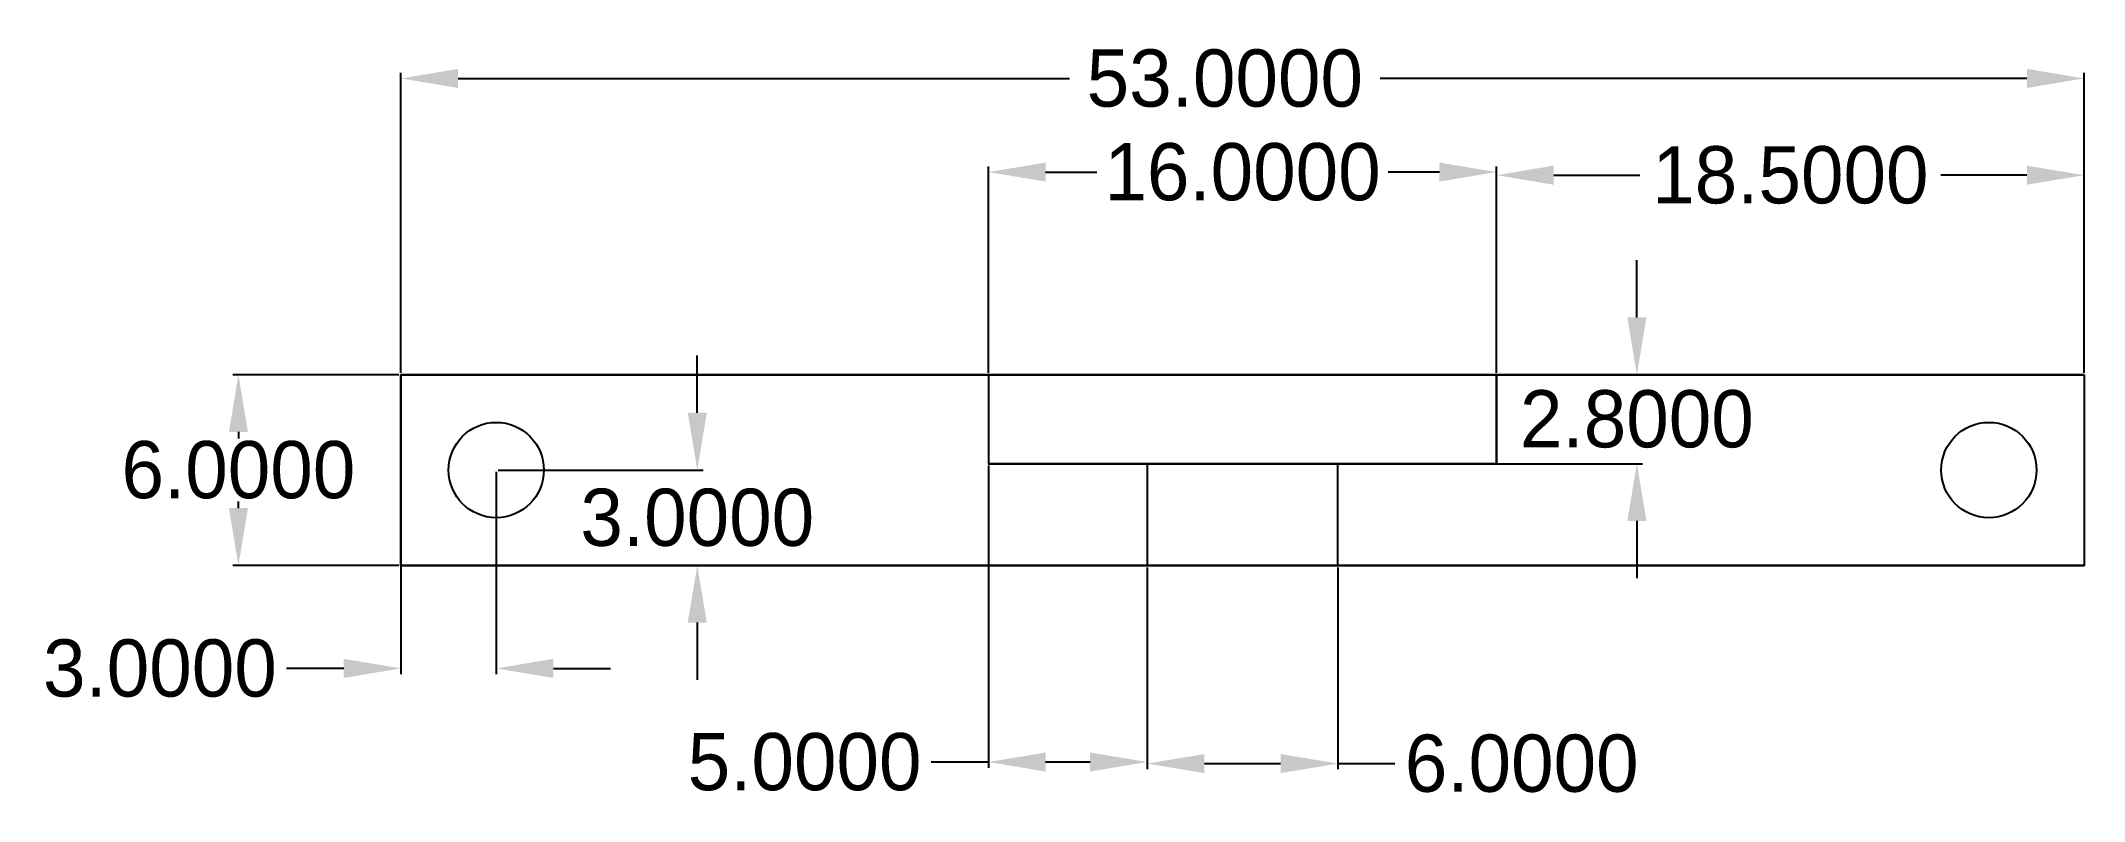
# Model space of a CAD drawing. Header units: millimetres. Extents: x -58.3 to 6, y -13.4 to 10.5.
import ezdxf

# ---------------------------------------------------------------- set-up
doc = ezdxf.new("R2010")
doc.units = ezdxf.units.MM
doc.dimstyles.get("Standard").update_dxf_attribs({"dimtxt": 0.18, "dimasz": 0.18, "dimexe": 0.18, "dimexo": 0.0625, "dimgap": 0.09, "dimtad": 0, "dimtih": 1, "dimtoh": 1, "dimdec": 4, "dimzin": 0, "dimdsep": 46, "dimtxsty": 'Standard', "dimcen": 0.09, "dimadec": 0, "dimazin": 0, "dimtfac": 1, "dimtdec": 4, "dimtofl": 0, "dimtmove": 0, "dimatfit": 3, "dimfxl": 1, "dimtolj": 1, "dimtzin": 0, "dimarcsym": 0})

# ---------------------------------------------------------------- blocks, each defined once
blk = doc.blocks.new('*D1')
at = {"color": 0, "lineweight": -2, "transparency": 16777216}
for p, q in [((-47.063, 0), (-52.298, 0)), ((-52.118, -1.8), (-52.118, -2.01)), ((-52.118, -4.2), (-52.118, -3.99)), ((-47.063, -6), (-52.298, -6))]:
    blk.add_line(p, q, dxfattribs=at)
at = {"color": 0, "transparency": 16777216}
for points in [[(-52.418, -1.8), (-51.818, -1.8), (-52.118, 0)], [(-52.418, -4.2), (-51.818, -4.2), (-52.118, -6)]]:
    blk.add_solid(points, dxfattribs=at)
at = {"layer": 'Defpoints', "color": 0, "transparency": 16777216}
for p in [(-47, 0), (-52.118, 0), (-47, -6)]:
    blk.add_point(p, dxfattribs=at)
at = {"color": 0, "transparency": 16777216, "insert": (-52.118, -3), "char_height": 1.8, "attachment_point": 5}
blk.add_mtext('\\A1;6.0000', dxfattribs=at)
blk = doc.blocks.new('*D2')
at = {"color": 0, "lineweight": -2, "transparency": 16777216}
for p, q in [((-47, 0.062), (-47, 9.503)), ((-45.2, 9.323), (-25.948, 9.323)), ((4.2, 9.323), (-16.168, 9.323)), ((6, 0.062), (6, 9.503))]:
    blk.add_line(p, q, dxfattribs=at)
at = {"color": 0, "transparency": 16777216}
for points in [[(-45.2, 9.623), (-45.2, 9.023), (-47, 9.323)], [(4.2, 9.623), (4.2, 9.023), (6, 9.323)]]:
    blk.add_solid(points, dxfattribs=at)
at = {"layer": 'Defpoints', "color": 0, "transparency": 16777216}
for p in [(6, 9.323), (6, 0), (-47, 0)]:
    blk.add_point(p, dxfattribs=at)
at = {"color": 0, "transparency": 16777216, "insert": (-21.058, 9.323), "char_height": 1.8, "attachment_point": 5}
blk.add_mtext('\\A1;53.0000', dxfattribs=at)
blk = doc.blocks.new('*D3')
at = {"color": 0, "lineweight": -2, "transparency": 16777216}
for p, q in [((-37.669, -1.2), (-37.669, 0.6)), ((-43.938, -3), (-37.489, -3)), ((-43.938, -6), (-37.489, -6)), ((-37.669, -7.8), (-37.669, -9.6))]:
    blk.add_line(p, q, dxfattribs=at)
at = {"color": 0, "transparency": 16777216}
for points in [[(-37.969, -1.2), (-37.369, -1.2), (-37.669, -3)], [(-37.969, -7.8), (-37.369, -7.8), (-37.669, -6)]]:
    blk.add_solid(points, dxfattribs=at)
at = {"layer": 'Defpoints', "color": 0, "transparency": 16777216}
for p in [(-44, -3), (-44, -6), (-37.669, -6)]:
    blk.add_point(p, dxfattribs=at)
at = {"color": 0, "transparency": 16777216, "insert": (-37.669, -4.5), "char_height": 1.8, "attachment_point": 5}
blk.add_mtext('\\A1;3.0000', dxfattribs=at)
blk = doc.blocks.new('*D4')
at = {"color": 0, "lineweight": -2, "transparency": 16777216}
for p, q in [((-47, -3.062), (-47, -9.422)), ((-44, -3.062), (-44, -9.422)), ((-48.8, -9.242), (-50.6, -9.242)), ((-42.2, -9.242), (-40.4, -9.242))]:
    blk.add_line(p, q, dxfattribs=at)
at = {"color": 0, "transparency": 16777216}
for points in [[(-48.8, -8.942), (-48.8, -9.542), (-47, -9.242)], [(-42.2, -8.942), (-42.2, -9.542), (-44, -9.242)]]:
    blk.add_solid(points, dxfattribs=at)
at = {"layer": 'Defpoints', "color": 0, "transparency": 16777216}
for p in [(-47, -3), (-44, -3), (-47, -9.242)]:
    blk.add_point(p, dxfattribs=at)
at = {"color": 0, "transparency": 16777216, "insert": (-54.59, -9.242), "char_height": 1.8, "attachment_point": 5}
blk.add_mtext('\\A1;3.0000', dxfattribs=at)
blk = doc.blocks.new('*D5')
at = {"color": 0, "lineweight": -2, "transparency": 16777216}
for p, q in [((-8.083, 1.8), (-8.083, 3.6)), ((-28.438, 0), (-7.903, 0)), ((-28.438, -2.8), (-7.903, -2.8)), ((-8.083, -4.6), (-8.083, -6.4))]:
    blk.add_line(p, q, dxfattribs=at)
at = {"color": 0, "transparency": 16777216}
for points in [[(-8.383, 1.8), (-7.783, 1.8), (-8.083, 0)], [(-8.383, -4.6), (-7.783, -4.6), (-8.083, -2.8)]]:
    blk.add_solid(points, dxfattribs=at)
at = {"layer": 'Defpoints', "color": 0, "transparency": 16777216}
for p in [(-28.5, 0), (-28.5, -2.8), (-8.083, -2.8)]:
    blk.add_point(p, dxfattribs=at)
at = {"color": 0, "transparency": 16777216, "insert": (-8.083, -1.4), "char_height": 1.8, "attachment_point": 5}
blk.add_mtext('\\A1;2.8000', dxfattribs=at)
blk = doc.blocks.new('*D6')
at = {"color": 0, "lineweight": -2, "transparency": 16777216}
for p, q in [((-28.5, 0.062), (-28.5, 6.556)), ((-12.5, 0.062), (-12.5, 6.556)), ((-26.7, 6.376), (-25.09, 6.376)), ((-14.3, 6.376), (-15.91, 6.376))]:
    blk.add_line(p, q, dxfattribs=at)
at = {"color": 0, "transparency": 16777216}
for points in [[(-26.7, 6.676), (-26.7, 6.076), (-28.5, 6.376)], [(-14.3, 6.676), (-14.3, 6.076), (-12.5, 6.376)]]:
    blk.add_solid(points, dxfattribs=at)
at = {"layer": 'Defpoints', "color": 0, "transparency": 16777216}
for p in [(-28.5, 6.376), (-28.5, 0), (-12.5, 0)]:
    blk.add_point(p, dxfattribs=at)
at = {"color": 0, "transparency": 16777216, "insert": (-20.5, 6.376), "char_height": 1.8, "attachment_point": 5}
blk.add_mtext('\\A1;16.0000', dxfattribs=at)
blk = doc.blocks.new('*D9')
at = {"color": 0, "lineweight": -2, "transparency": 16777216}
for p, q in [((-12.5, 0.062), (-12.5, 6.458)), ((6, 0.062), (6, 6.458)), ((-10.7, 6.278), (-7.99, 6.278)), ((4.2, 6.278), (1.49, 6.278))]:
    blk.add_line(p, q, dxfattribs=at)
at = {"color": 0, "transparency": 16777216}
for points in [[(-10.7, 6.578), (-10.7, 5.978), (-12.5, 6.278)], [(4.2, 6.578), (4.2, 5.978), (6, 6.278)]]:
    blk.add_solid(points, dxfattribs=at)
at = {"layer": 'Defpoints', "color": 0, "transparency": 16777216}
for p in [(6, 6.278), (-12.5, 0), (6, 0)]:
    blk.add_point(p, dxfattribs=at)
at = {"color": 0, "transparency": 16777216, "insert": (-3.25, 6.278), "char_height": 1.8, "attachment_point": 5}
blk.add_mtext('\\A1;18.5000', dxfattribs=at)
blk = doc.blocks.new('*D13')
at = {"color": 0, "lineweight": -2, "transparency": 16777216}
for p, q in [((-28.5, -2.862), (-28.5, -12.369)), ((-23.5, -6.063), (-23.5, -12.369)), ((-28.5, -12.189), (-30.3, -12.189)), ((-25.3, -12.189), (-26.7, -12.189))]:
    blk.add_line(p, q, dxfattribs=at)
at = {"color": 0, "transparency": 16777216}
for points in [[(-26.7, -11.889), (-26.7, -12.489), (-28.5, -12.189)], [(-25.3, -11.889), (-25.3, -12.489), (-23.5, -12.189)]]:
    blk.add_solid(points, dxfattribs=at)
at = {"layer": 'Defpoints', "color": 0, "transparency": 16777216}
for p in [(-28.5, -2.8), (-23.5, -6), (-28.5, -12.189)]:
    blk.add_point(p, dxfattribs=at)
at = {"color": 0, "transparency": 16777216, "insert": (-34.29, -12.189), "char_height": 1.8, "attachment_point": 5}
blk.add_mtext('\\A1;5.0000', dxfattribs=at)
blk = doc.blocks.new('*D14')
at = {"color": 0, "lineweight": -2, "transparency": 16777216}
for p, q in [((-23.5, -6.063), (-23.5, -12.418)), ((-17.5, -6.063), (-17.5, -12.418)), ((-21.7, -12.238), (-19.3, -12.238)), ((-17.5, -12.238), (-15.7, -12.238))]:
    blk.add_line(p, q, dxfattribs=at)
at = {"color": 0, "transparency": 16777216}
for points in [[(-21.7, -11.938), (-21.7, -12.538), (-23.5, -12.238)], [(-19.3, -11.938), (-19.3, -12.538), (-17.5, -12.238)]]:
    blk.add_solid(points, dxfattribs=at)
at = {"layer": 'Defpoints', "color": 0, "transparency": 16777216}
for p in [(-23.5, -6), (-17.5, -6), (-17.5, -12.238)]:
    blk.add_point(p, dxfattribs=at)
at = {"color": 0, "transparency": 16777216, "insert": (-11.71, -12.238), "char_height": 1.8, "attachment_point": 5}
blk.add_mtext('\\A1;6.0000', dxfattribs=at)

msp = doc.modelspace()

# ---------------------------------------------------------------- linework, layer by layer
for p, q in [((-20.5, 0), (-47, 0)), ((-20.5, 0), (-47, 0)), ((-20.5, 0), (-47, 0)), ((-47, 0), (-47, -6)), ((-20.5, 0), (-47, 0)), ((-20.5, 0), (-47, 0)), ((-47, 0), (-47, -6)), ((-20.5, 0), (-47, 0)), ((-20.5, 0), (-47, 0)), ((-47, 0), (-47, -6)), ((-20.5, 0), (-47, 0)), ((-20.5, 0), (-47, 0)), ((-47, 0), (-47, -6)), ((-28.5, 0), (-12.5, 0)), ((-28.5, 0), (-28.5, -2.8)), ((-28.5, 0), (-28.5, -2.8)), ((6, 0), (-20.5, 0)), ((6, 0), (-20.5, 0)), ((6, 0), (-20.5, 0)), ((6, 0), (-20.5, 0)), ((6, 0), (-20.5, 0)), ((6, 0), (-20.5, 0)), ((6, 0), (-20.5, 0)), ((6, 0), (-20.5, 0)), ((6, 0), (-20.5, 0)), ((6, 0), (-20.5, 0)), ((6, 0), (-20.5, 0)), ((-12.5, 0), (-12.5, -2.8)), ((-12.5, 0), (-12.5, -2.8)), ((6, 0), (6, -6)), ((6, 0), (6, -6)), ((6, 0), (6, -6)), ((6, 0), (6, -6)), ((6, 0), (6, -6)), ((6, 0), (6, -6)), ((-28.5, -2.8), (-12.5, -2.8)), ((-28.5, -2.8), (-12.5, -2.8)), ((-28.5, -2.8), (-12.5, -2.8)), ((-28.5, -2.8), (-12.5, -2.8)), ((-28.5, -2.8), (-12.5, -2.8)), ((-28.5, -2.8), (-12.5, -2.8)), ((-28.5, -2.8), (-12.5, -2.8)), ((-28.5, -2.8), (-12.5, -2.8)), ((-28.5, -2.8), (-12.5, -2.8)), ((-28.5, -2.8), (-12.5, -2.8)), ((-28.5, -2.8), (-12.5, -2.8)), ((-28.5, -2.8), (-12.5, -2.8)), ((-28.5, -2.8), (-12.5, -2.8)), ((-28.5, -2.8), (-12.5, -2.8)), ((-28.5, -2.8), (-12.5, -2.8)), ((-28.5, -2.8), (-12.5, -2.8)), ((-28.5, -2.8), (-12.5, -2.8)), ((-28.5, -2.8), (-12.5, -2.8)), ((-28.5, -2.8), (-12.5, -2.8)), ((-28.5, -2.8), (-12.5, -2.8)), ((-28.5, -2.8), (-12.5, -2.8)), ((-28.5, -2.8), (-12.5, -2.8)), ((-28.5, -2.8), (-12.5, -2.8)), ((-28.5, -2.8), (-12.5, -2.8)), ((-28.5, -2.8), (-12.5, -2.8)), ((-28.5, -2.8), (-23.5, -2.8)), ((-23.5, -2.8), (-23.5, -6)), ((-17.5, -6), (-17.5, -2.8)), ((-47, -6), (6, -6)), ((-47, -6), (6, -6)), ((-47, -6), (6, -6)), ((-47, -6), (6, -6)), ((-47, -6), (6, -6)), ((-47, -6), (6, -6)), ((-47, -6), (6, -6)), ((-47, -6), (6, -6)), ((-47, -6), (6, -6)), ((-47, -6), (6, -6)), ((-47, -6), (6, -6)), ((-47, -6), (6, -6)), ((-47, -6), (6, -6)), ((-47, -6), (6, -6)), ((-47, -6), (6, -6)), ((-47, -6), (6, -6)), ((-47, -6), (6, -6)), ((-47, -6), (6, -6)), ((-47, -6), (6, -6)), ((-47, -6), (6, -6)), ((-47, -6), (6, -6)), ((-47, -6), (6, -6)), ((-47, -6), (6, -6)), ((-47, -6), (6, -6)), ((-47, -6), (6, -6)), ((-47, -6), (6, -6)), ((-47, -6), (6, -6)), ((-47, -6), (6, -6)), ((-47, -6), (6, -6)), ((-47, -6), (6, -6)), ((-47, -6), (6, -6)), ((-23.5, -6), (-17.5, -6))]:
    msp.add_line(p, q)
for points in [[(6, 0), (6, -6), (-47, -6), (-47, 0), (-20.5, 0)], [(-28.5, -2.8), (-12.5, -2.8), (-28.5, -2.8), (-12.5, -2.8), (-28.5, -2.8), (-12.5, -2.8), (-28.5, -2.8), (-12.5, -2.8), (-12.5, 0), (-28.5, 0)]]:
    msp.add_lwpolyline(points, close=True)
for centre in [(-44, -3), (3, -3)]:
    msp.add_circle(centre, 1.5)

# ---------------------------------------------------------------- dimensions: what is measured, and where the dimension line sits
dim = msp.add_linear_dim(base=(6, 9.32327), p1=(-47, 0), p2=(6, 0), angle=180, dimstyle='Standard', override={"dimtxt": 1.8, "dimasz": 1.8})
dim.commit()
dim.dimension.update_dxf_attribs({"geometry": '*D2', "text_midpoint": (-21.05771, 9.32327), "dimtype": 160})
dim = msp.add_linear_dim(base=(-28.5, 6.37644), p1=(-12.5, 0), p2=(-28.5, 0), dimstyle='Standard', override={"dimtxt": 1.8, "dimasz": 1.8})
dim.commit()
dim.dimension.update_dxf_attribs({"geometry": '*D6', "text_midpoint": (-20.5, 6.37644), "dimtype": 160})
for base, p1, p2, picture, middle in [((6, 6.27822), (-12.5, 0), (6, 0), '*D9', (-3.25, 6.27822)), ((-47, -9.24172), (-44, -3), (-47, -3), '*D4', (-54.59, -9.24172)), ((-28.5, -12.18855), (-23.5, -6), (-28.5, -2.8), '*D13', (-34.29, -12.18855)), ((-17.5, -12.23766), (-23.5, -6), (-17.5, -6), '*D14', (-11.71, -12.23766))]:
    dim = msp.add_linear_dim(base=base, p1=p1, p2=p2, dimstyle='Standard', override={"dimtxt": 1.8, "dimasz": 1.8})
    dim.commit()
    dim.dimension.update_dxf_attribs({"geometry": picture, "text_midpoint": middle})
for base, p1, p2, picture, middle in [((-8.08296, -2.8), (-28.5, 0), (-28.5, -2.8), '*D5', (-8.08296, -1.4)), ((-52.11849, 0), (-47, -6), (-47, 0), '*D1', (-52.11849, -3)), ((-37.66933, -6), (-44, -3), (-44, -6), '*D3', (-37.66933, -4.5))]:
    dim = msp.add_linear_dim(base=base, p1=p1, p2=p2, angle=90, dimstyle='Standard', override={"dimtxt": 1.8, "dimasz": 1.8})
    dim.commit()
    dim.dimension.update_dxf_attribs({"geometry": picture, "text_midpoint": middle})

doc.saveas('drawing.dxf')
